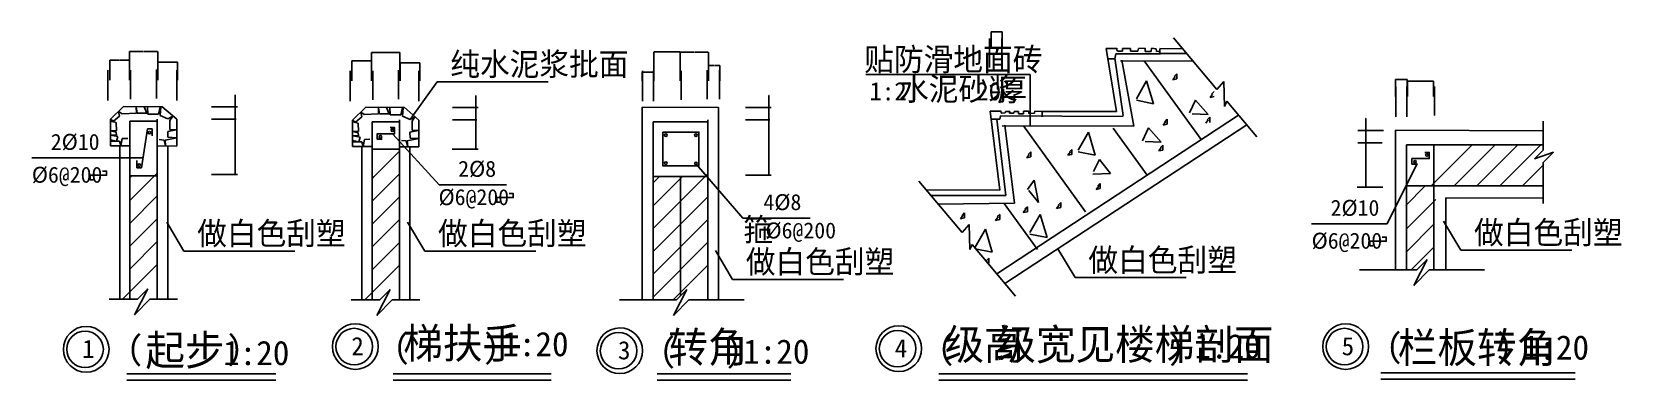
# Model space of a CAD drawing. Header units: metres. Extents: x -2687 to 4269, y 609 to 2136.
import ezdxf

# ---------------------------------------------------------------- set-up
doc = ezdxf.new("R2010")
doc.units = ezdxf.units.M
for name, color, linetype in [('LM', 4, 'Continuous'), ('PUB_DIM', 3, 'Continuous'), ('PUB_TEXT', 7, 'Continuous'), ('PUB_WALL', 255, 'Continuous'), ('S_SURFACE', 6, 'Continuous')]:
    doc.layers.add(name, color=color, linetype=linetype)
doc.dimstyles.get("Standard").update_dxf_attribs({"dimtxt": 2.5, "dimasz": 2.5, "dimexe": 1.25, "dimexo": 0.625, "dimtad": 1, "dimcen": 2.5, "dimazin": 3, "dimtfac": 1, "dimtmove": 0, "dimatfit": 3})

# ---------------------------------------------------------------- blocks, each defined once
blk = doc.blocks.new('*D1')
for p, q in [((36.12, 1920.34), (36.12, 2047)), ((36.37, 2047), (92.12, 2047)), ((94.12, 2047), (149.87, 2047)), ((150.12, 1920.34), (150.12, 2047))]:
    blk.add_line(p, q)
at = {"layer": 'Defpoints'}
for p in [(36.12, 2047), (36.12, 1920.34), (150.12, 1920.34)]:
    blk.add_point(p, dxfattribs=at)
at = {"layer": 'PUB_DIM', "insert": (93.12, 2047), "char_height": 1, "attachment_point": 5}
blk.add_mtext('60', dxfattribs=at)
blk = doc.blocks.new('*D2')
for p, q in [((539.12, 1750.34), (539.12, 1613.34)), ((538.87, 1613.34), (538.62, 1613.34)), ((539.12, 1508.34), (539.12, 1613.34)), ((539.12, 1613.34), (539.12, 1613.34)), ((539.37, 1613.34), (539.62, 1613.34))]:
    blk.add_line(p, q)
at = {"layer": 'Defpoints'}
for p in [(539.12, 1750.34), (539.12, 1613.34), (539.12, 1508.34)]:
    blk.add_point(p, dxfattribs=at)
at = {"layer": 'PUB_DIM', "insert": (539.12, 1614.465), "char_height": 1, "attachment_point": 5}
blk.add_mtext('120', dxfattribs=at)
blk = doc.blocks.new('*D3')
for p, q in [((150.12, 1920.34), (150.12, 2045.67)), ((150.37, 2045.67), (211.12, 2045.67)), ((213.12, 2045.67), (273.87, 2045.67)), ((274.12, 1920.34), (274.12, 2045.67))]:
    blk.add_line(p, q)
at = {"layer": 'Defpoints'}
for p in [(150.12, 2045.67), (150.12, 1920.34), (274.12, 1920.34)]:
    blk.add_point(p, dxfattribs=at)
at = {"layer": 'PUB_DIM', "insert": (212.12, 2045.67), "char_height": 1, "attachment_point": 5}
blk.add_mtext('60', dxfattribs=at)
blk = doc.blocks.new('*D4')
for p, q in [((538.87, 1856.29), (538.62, 1856.29)), ((539.12, 1748.34), (539.12, 1856.29)), ((539.12, 1805.34), (539.12, 1856.29)), ((539.12, 1856.29), (539.12, 1856.29)), ((539.37, 1856.29), (539.62, 1856.29))]:
    blk.add_line(p, q)
at = {"layer": 'Defpoints'}
for p in [(539.12, 1856.29), (539.12, 1805.34), (539.12, 1748.34)]:
    blk.add_point(p, dxfattribs=at)
at = {"layer": 'PUB_DIM', "insert": (539.12, 1857.415), "char_height": 1, "attachment_point": 5}
blk.add_mtext('20', dxfattribs=at)
blk = doc.blocks.new('*D5')
for p, q in [((-15.88, 1920.34), (-15.88, 1958.36)), ((-15.63, 1958.36), (8.62, 1958.36)), ((10.62, 1958.36), (34.87, 1958.36)), ((35.12, 1920.34), (35.12, 1958.36))]:
    blk.add_line(p, q)
at = {"layer": 'Defpoints'}
for p in [(-15.88, 1958.36), (-15.88, 1920.34), (35.12, 1920.34)]:
    blk.add_point(p, dxfattribs=at)
at = {"layer": 'PUB_DIM', "insert": (9.62, 1958.36), "char_height": 1, "attachment_point": 5}
blk.add_mtext('20', dxfattribs=at)
blk = doc.blocks.new('*D6')
for p, q in [((275.12, 1921.34), (275.12, 1987.17)), ((275.37, 1987.17), (298.62, 1987.17)), ((300.62, 1987.17), (323.87, 1987.17)), ((324.12, 1921.34), (324.12, 1987.17))]:
    blk.add_line(p, q)
at = {"layer": 'Defpoints'}
for p in [(275.12, 1987.17), (275.12, 1921.34), (324.12, 1921.34)]:
    blk.add_point(p, dxfattribs=at)
at = {"layer": 'PUB_DIM', "insert": (299.62, 1987.17), "char_height": 1, "attachment_point": 5}
blk.add_mtext('20', dxfattribs=at)
blk = doc.blocks.new('*D7')
for p, q in [((3333.29, 1851.34), (3333.29, 1919.34)), ((3333.54, 1919.34), (3389.29, 1919.34)), ((3391.29, 1919.34), (3447.04, 1919.34)), ((3447.29, 1851.34), (3447.29, 1919.34))]:
    blk.add_line(p, q)
at = {"layer": 'Defpoints'}
for p in [(3333.29, 1919.34), (3333.29, 1851.34), (3447.29, 1851.34)]:
    blk.add_point(p, dxfattribs=at)
at = {"layer": 'PUB_DIM', "insert": (3390.29, 1919.34), "char_height": 1, "attachment_point": 5}
blk.add_mtext('60', dxfattribs=at)
blk = doc.blocks.new('*D8')
for p, q in [((3151.04, 1755.29), (3150.79, 1755.29)), ((3151.29, 1647.34), (3151.29, 1755.29)), ((3151.29, 1704.34), (3151.29, 1755.29)), ((3151.29, 1755.29), (3151.29, 1755.29)), ((3151.54, 1755.29), (3151.79, 1755.29))]:
    blk.add_line(p, q)
at = {"layer": 'Defpoints'}
for p in [(3151.29, 1755.29), (3151.29, 1704.34), (3151.29, 1647.34)]:
    blk.add_point(p, dxfattribs=at)
at = {"layer": 'PUB_DIM', "insert": (3151.29, 1756.415), "char_height": 1, "attachment_point": 5}
blk.add_mtext('20', dxfattribs=at)
blk = doc.blocks.new('*D9')
for p, q in [((3281.29, 1851.34), (3281.29, 1926.17)), ((3281.54, 1926.17), (3305.79, 1926.17)), ((3307.79, 1926.17), (3332.04, 1926.17)), ((3332.29, 1851.34), (3332.29, 1926.17))]:
    blk.add_line(p, q)
at = {"layer": 'Defpoints'}
for p in [(3281.29, 1926.17), (3281.29, 1851.34), (3332.29, 1851.34)]:
    blk.add_point(p, dxfattribs=at)
at = {"layer": 'PUB_DIM', "insert": (3306.79, 1926.17), "char_height": 1, "attachment_point": 5}
blk.add_mtext('20', dxfattribs=at)
blk = doc.blocks.new('*D10')
for p, q in [((3151.29, 1649.34), (3151.29, 1554.63)), ((3151.04, 1554.63), (3150.79, 1554.63)), ((3151.29, 1455.34), (3151.29, 1554.63)), ((3151.29, 1554.63), (3151.29, 1554.63)), ((3151.54, 1554.63), (3151.79, 1554.63))]:
    blk.add_line(p, q)
at = {"layer": 'Defpoints'}
for p in [(3151.29, 1649.34), (3151.29, 1554.63), (3151.29, 1455.34)]:
    blk.add_point(p, dxfattribs=at)
at = {"layer": 'PUB_DIM', "insert": (3151.29, 1555.755), "char_height": 1, "attachment_point": 5}
blk.add_mtext('120', dxfattribs=at)
blk = doc.blocks.new('*D11')
for p, q in [((-1285.88, 1920), (-1285.88, 2007.71)), ((-1285.63, 2007.71), (-1243.88, 2007.71)), ((-1241.88, 2007.71), (-1200.13, 2007.71)), ((-1199.88, 1920), (-1199.88, 2007.71))]:
    blk.add_line(p, q)
at = {"layer": 'Defpoints'}
for p in [(-1285.88, 2007.71), (-1285.88, 1920), (-1199.88, 1920)]:
    blk.add_point(p, dxfattribs=at)
at = {"layer": 'PUB_DIM', "insert": (-1242.88, 2007.71), "char_height": 1, "attachment_point": 5}
blk.add_mtext('25', dxfattribs=at)
blk = doc.blocks.new('*D12')
for p, q in [((-1199.88, 1920), (-1199.88, 2045.33)), ((-1199.63, 2045.33), (-1138.88, 2045.33)), ((-1136.88, 2045.33), (-1076.13, 2045.33)), ((-1075.88, 1920), (-1075.88, 2045.33))]:
    blk.add_line(p, q)
at = {"layer": 'Defpoints'}
for p in [(-1199.88, 2045.33), (-1199.88, 1920), (-1075.88, 1920)]:
    blk.add_point(p, dxfattribs=at)
at = {"layer": 'PUB_DIM', "insert": (-1137.88, 2045.33), "char_height": 1, "attachment_point": 5}
blk.add_mtext('60', dxfattribs=at)
blk = doc.blocks.new('*D13')
for p, q in [((-743.13, 1855.95), (-743.38, 1855.95)), ((-742.88, 1748), (-742.88, 1855.95)), ((-742.88, 1805), (-742.88, 1855.95)), ((-742.88, 1855.95), (-742.88, 1855.95)), ((-742.63, 1855.95), (-742.38, 1855.95))]:
    blk.add_line(p, q)
at = {"layer": 'Defpoints'}
for p in [(-742.88, 1855.95), (-742.88, 1805), (-742.88, 1748)]:
    blk.add_point(p, dxfattribs=at)
at = {"layer": 'PUB_DIM', "insert": (-742.88, 1857.075), "char_height": 1, "attachment_point": 5}
blk.add_mtext('25', dxfattribs=at)
blk = doc.blocks.new('*D14')
for p, q in [((-1074.88, 1920), (-1074.88, 1999.25)), ((-1074.63, 1999.25), (-1032.88, 1999.25)), ((-1030.88, 1999.25), (-989.13, 1999.25)), ((-988.88, 1920), (-988.88, 1999.25))]:
    blk.add_line(p, q)
at = {"layer": 'Defpoints'}
for p in [(-1074.88, 1999.25), (-1074.88, 1920), (-988.88, 1920)]:
    blk.add_point(p, dxfattribs=at)
at = {"layer": 'PUB_DIM', "insert": (-1031.88, 1999.25), "char_height": 1, "attachment_point": 5}
blk.add_mtext('25', dxfattribs=at)
blk = doc.blocks.new('*D15')
for p, q in [((-742.88, 1750), (-742.88, 1685.5)), ((-743.13, 1685.5), (-743.38, 1685.5)), ((-742.88, 1621), (-742.88, 1685.5)), ((-742.88, 1685.5), (-742.88, 1685.5)), ((-742.63, 1685.5), (-742.38, 1685.5))]:
    blk.add_line(p, q)
at = {"layer": 'Defpoints'}
for p in [(-742.88, 1750), (-742.88, 1685.5), (-742.88, 1621)]:
    blk.add_point(p, dxfattribs=at)
at = {"layer": 'PUB_DIM', "insert": (-742.88, 1686.625), "char_height": 1, "attachment_point": 5}
blk.add_mtext('60', dxfattribs=at)
blk = doc.blocks.new('*D16')
for p, q in [((-2345.88, 1923.34), (-2345.88, 2011.05)), ((-2345.63, 2011.05), (-2303.88, 2011.05)), ((-2301.88, 2011.05), (-2260.13, 2011.05)), ((-2259.88, 1923.34), (-2259.88, 2011.05))]:
    blk.add_line(p, q)
at = {"layer": 'Defpoints'}
for p in [(-2345.88, 2011.05), (-2345.88, 1923.34), (-2259.88, 1923.34)]:
    blk.add_point(p, dxfattribs=at)
at = {"layer": 'PUB_DIM', "insert": (-2302.88, 2011.05), "char_height": 1, "attachment_point": 5}
blk.add_mtext('25', dxfattribs=at)
blk = doc.blocks.new('*D17')
for p, q in [((-1796.88, 1753.34), (-1796.88, 1616.34)), ((-1797.13, 1616.34), (-1797.38, 1616.34)), ((-1796.88, 1511.34), (-1796.88, 1616.34)), ((-1796.88, 1616.34), (-1796.88, 1616.34)), ((-1796.63, 1616.34), (-1796.38, 1616.34))]:
    blk.add_line(p, q)
at = {"layer": 'Defpoints'}
for p in [(-1796.88, 1753.34), (-1796.88, 1616.34), (-1796.88, 1511.34)]:
    blk.add_point(p, dxfattribs=at)
at = {"layer": 'PUB_DIM', "insert": (-1796.88, 1617.465), "char_height": 1, "attachment_point": 5}
blk.add_mtext('120', dxfattribs=at)
blk = doc.blocks.new('*D18')
for p, q in [((-2259.88, 1923.34), (-2259.88, 2048.67)), ((-2259.63, 2048.67), (-2198.88, 2048.67)), ((-2196.88, 2048.67), (-2136.13, 2048.67)), ((-2135.88, 1923.34), (-2135.88, 2048.67))]:
    blk.add_line(p, q)
at = {"layer": 'Defpoints'}
for p in [(-2259.88, 2048.67), (-2259.88, 1923.34), (-2135.88, 1923.34)]:
    blk.add_point(p, dxfattribs=at)
at = {"layer": 'PUB_DIM', "insert": (-2197.88, 2048.67), "char_height": 1, "attachment_point": 5}
blk.add_mtext('60', dxfattribs=at)
blk = doc.blocks.new('*D19')
for p, q in [((-1797.13, 1859.29), (-1797.38, 1859.29)), ((-1796.88, 1751.34), (-1796.88, 1859.29)), ((-1796.88, 1808.34), (-1796.88, 1859.29)), ((-1796.88, 1859.29), (-1796.88, 1859.29)), ((-1796.63, 1859.29), (-1796.38, 1859.29))]:
    blk.add_line(p, q)
at = {"layer": 'Defpoints'}
for p in [(-1796.88, 1859.29), (-1796.88, 1808.34), (-1796.88, 1751.34)]:
    blk.add_point(p, dxfattribs=at)
at = {"layer": 'PUB_DIM', "insert": (-1796.88, 1860.415), "char_height": 1, "attachment_point": 5}
blk.add_mtext('25', dxfattribs=at)
blk = doc.blocks.new('*D20')
for p, q in [((-2134.88, 1923.34), (-2134.88, 2002.59)), ((-2134.63, 2002.59), (-2092.88, 2002.59)), ((-2090.88, 2002.59), (-2049.13, 2002.59)), ((-2048.88, 1923.34), (-2048.88, 2002.59))]:
    blk.add_line(p, q)
at = {"layer": 'Defpoints'}
for p in [(-2134.88, 2002.59), (-2134.88, 1923.34), (-2048.88, 1923.34)]:
    blk.add_point(p, dxfattribs=at)
at = {"layer": 'PUB_DIM', "insert": (-2091.88, 2002.59), "char_height": 1, "attachment_point": 5}
blk.add_mtext('25', dxfattribs=at)
blk = doc.blocks.new('*D21')
for p, q in [((1511.29, 2060.34), (1511.29, 2135)), ((1511.54, 2135), (1534.79, 2135)), ((1536.79, 2135), (1560.04, 2135)), ((1560.29, 2060.34), (1560.29, 2135))]:
    blk.add_line(p, q)
at = {"layer": 'Defpoints'}
for p in [(1511.29, 2135), (1511.29, 2060.34), (1560.29, 2060.34)]:
    blk.add_point(p, dxfattribs=at)
at = {"layer": 'PUB_DIM', "insert": (1535.79, 2135), "char_height": 1, "attachment_point": 5}
blk.add_mtext('20', dxfattribs=at)

msp = doc.modelspace()

# ---------------------------------------------------------------- linework, layer by layer
for p, q in [((2309.92, 2108.91), (2499.5, 1883.34)), ((2015.28, 2062.38), (2061.29, 2062.22)), ((2059.64, 1785.61), (2015.28, 2062.38)), ((2053.29, 2016.34), (2057.29, 2039.34)), ((2089.29, 1768.34), (2053.29, 2019.34)), ((2057.29, 2039.34), (2252.29, 2039.34)), ((2061.29, 2063.34), (2061.29, 2053.34)), ((2061.29, 2053.34), (2068.29, 2050.34)), ((2068.29, 2050.34), (2086.29, 2050.34)), ((2086.29, 2050.34), (2087.29, 2062.34)), ((2087.29, 2062.34), (2122.29, 2062.34)), ((2122.29, 2062.34), (2122.29, 2050.34)), ((2122.29, 2050.34), (2154.29, 2050.34)), ((2154.29, 2050.34), (2156.29, 2062.34)), ((2156.29, 2062.34), (2186.29, 2063.34)), ((2186.29, 2063.34), (2186.29, 2049.34)), ((2186.29, 2049.34), (2212.29, 2049.34)), ((2212.29, 2049.34), (2213.29, 2063.34)), ((2213.29, 2063.34), (2234.29, 2061.34)), ((2234.29, 2061.34), (2235.29, 2049.34)), ((2235.29, 2049.34), (2249.29, 2050.34)), ((2246.29, 2040.34), (2367.55, 2040.34)), ((2249.29, 2061.59), (2349.97, 2061.25)), ((2250.29, 2038.34), (2250.29, 2061.34)), ((-2353.88, 1967.34), (-2353.88, 1834.34)), ((-2254.88, 1967.34), (-2254.88, 1840.34)), ((-2141.88, 1970.34), (-2141.88, 1843.34)), ((-2052.88, 1967.34), (-2052.88, 1834.34)), ((-1293.88, 1964), (-1293.88, 1831)), ((-1194.88, 1964), (-1194.88, 1837)), ((-1081.88, 1967), (-1081.88, 1840)), ((-992.88, 1964), (-992.88, 1831)), ((-13.88, 1964.34), (-13.88, 1831.34)), ((34.12, 1964.34), (34.12, 1831.34)), ((155.12, 1964.34), (155.12, 1837.34)), ((268.12, 1967.34), (268.12, 1840.34)), ((322.12, 1967.34), (322.12, 1840.34)), ((1683.17, 1949), (963.05, 1949)), ((1683.17, 1723.12), (1683.17, 1949)), ((2022.29, 2016.34), (2053.29, 2016.34)), ((2430.62, 1663.33), (2181.73, 2008.01)), ((2313.29, 1940.34), (2324.29, 1951.34)), ((2324.29, 1951.34), (2324.29, 1929.34)), ((2147.29, 1842.34), (2192.29, 1921.34)), ((2192.29, 1921.34), (2222.29, 1820.34)), ((2306.29, 1925.34), (2317.29, 1940.34)), ((2324.29, 1929.34), (2306.29, 1925.34)), ((2499.5, 1883.34), (2530.22, 1918.29)), ((2530.22, 1918.29), (2533.49, 1808.71)), ((3283.29, 1895.34), (3283.29, 1762.34)), ((3331.29, 1895.34), (3331.29, 1762.34)), ((3452.29, 1895.34), (3452.29, 1768.34)), ((2222.29, 1820.34), (2147.29, 1835.34)), ((2379.8, 1779.79), (2405.8, 1835.79)), ((2405.8, 1835.79), (2461.8, 1772.79)), ((2469.8, 1847.79), (2480.8, 1862.79)), ((2487.8, 1851.79), (2469.8, 1847.79)), ((2476.8, 1862.79), (2487.8, 1873.79)), ((2533.49, 1808.71), (2543.26, 1831.28)), ((2543.26, 1831.28), (2674.92, 1674.63)), ((-2343.88, 1752.34), (-2329.88, 1743.34)), ((-2342.88, 1752.34), (-2286.88, 1807.34)), ((-2342.88, 1635.96), (-2342.88, 1752.34)), ((-2341.88, 1744.34), (-2317.88, 1738.34)), ((-2329.88, 1743.34), (-2302.88, 1766.34)), ((-2302.88, 1766.34), (-2306.88, 1786.34)), ((-2306.88, 1786.34), (-2291.88, 1776.34)), ((-2291.88, 1776.34), (-2228.88, 1779.34)), ((-2286.88, 1807.96), (-2116.56, 1807.2)), ((-2228.88, 1779.34), (-2229.88, 1806.34)), ((-2229.88, 1806.34), (-2225.88, 1779.34)), ((-2225.88, 1779.34), (-2182.88, 1779.34)), ((-2182.88, 1779.34), (-2194.88, 1807.34)), ((-2179.88, 1806.34), (-2178.88, 1774.34)), ((-2178.88, 1774.34), (-2131.88, 1774.34)), ((-2131.88, 1774.34), (-2124.88, 1807.34)), ((-2121.88, 1806.34), (-2124.88, 1769.34)), ((-2124.88, 1769.34), (-2090.88, 1754.34)), ((-2052.88, 1752.34), (-2117.88, 1808.34)), ((-2090.88, 1754.34), (-2069.88, 1766.34)), ((-2069.88, 1766.34), (-2082.88, 1747.34)), ((-2082.88, 1747.34), (-2082.88, 1707.34)), ((-2052.88, 1634.99), (-2052.88, 1752.34)), ((-1899.88, 1807.34), (-1786.88, 1807.34)), ((-1899.88, 1753.34), (-1792.88, 1753.34)), ((-1283.88, 1749), (-1269.88, 1740)), ((-1282.88, 1749), (-1226.88, 1804)), ((-1282.88, 1632.62), (-1282.88, 1749)), ((-1281.88, 1741), (-1257.88, 1735)), ((-1269.88, 1740), (-1242.88, 1763)), ((-1242.88, 1763), (-1246.88, 1783)), ((-1246.88, 1783), (-1231.88, 1773)), ((-1231.88, 1773), (-1168.88, 1776)), ((-1226.88, 1804.62), (-1056.56, 1803.86)), ((-1168.88, 1776), (-1169.88, 1803)), ((-1169.88, 1803), (-1165.88, 1776)), ((-1165.88, 1776), (-1122.88, 1776)), ((-1122.88, 1776), (-1134.88, 1804)), ((-1119.88, 1803), (-1118.88, 1771)), ((-1118.88, 1771), (-1071.88, 1771)), ((-1071.88, 1771), (-1064.88, 1804)), ((-1061.88, 1803), (-1064.88, 1766)), ((-1064.88, 1766), (-1030.88, 1751)), ((-992.88, 1749), (-1057.88, 1805)), ((-1030.88, 1751), (-1009.88, 1763)), ((-1009.88, 1763), (-1022.88, 1744)), ((-1022.88, 1744), (-1022.88, 1704)), ((-992.88, 1631.65), (-992.88, 1749)), ((-845.88, 1804), (-732.88, 1804)), ((-845.88, 1750), (-738.88, 1750)), ((-15.88, 961.34), (-15.88, 1805.24)), ((-15.88, 1805.24), (318.12, 1804.12)), ((318.12, 961.34), (318.12, 1804.12)), ((436.12, 1804.34), (549.12, 1804.34)), ((436.12, 1750.34), (543.12, 1750.34)), ((1507.28, 1787.47), (1555.29, 1787.31)), ((1550.16, 1441.36), (1507.28, 1787.47)), ((1512.29, 1752.34), (1550.29, 1752.34)), ((1575.29, 1418.34), (1536.29, 1753.34)), ((1550.29, 1752.34), (1553.29, 1767.34)), ((1553.29, 1767.34), (2089.29, 1764.34)), ((1555.29, 1786.34), (1555.29, 1779.34)), ((1555.29, 1779.34), (1573.29, 1780.34)), ((1573.29, 1780.34), (1574.29, 1786.34)), ((1574.29, 1786.34), (1593.29, 1786.34)), ((1593.29, 1786.34), (1592.29, 1779.34)), ((1592.29, 1779.34), (1611.29, 1778.34)), ((1611.29, 1778.34), (1612.29, 1786.34)), ((1612.29, 1786.34), (1631.29, 1786.34)), ((1631.29, 1786.34), (1631.29, 1776.34)), ((1631.29, 1776.34), (1653.29, 1776.34)), ((1653.29, 1776.34), (1653.29, 1787.34)), ((1653.29, 1787.34), (1677.29, 1787.34)), ((1677.29, 1787.34), (1677.29, 1777.34)), ((1677.29, 1777.34), (1701.29, 1778.34)), ((1701.29, 1778.34), (1702.29, 1787.34)), ((1702.29, 1787.34), (1734.29, 1786.34)), ((1734.29, 1763.34), (1734.29, 1789.34)), ((1734.29, 1786.71), (2059.64, 1785.61)), ((2264.29, 1726.34), (2275.29, 1741.34)), ((2271.29, 1741.34), (2282.29, 1752.34)), ((2282.29, 1752.34), (2282.29, 1730.34)), ((2461.8, 1772.79), (2390.8, 1775.79)), ((2450.8, 1734.79), (2461.8, 1749.79)), ((2457.8, 1749.79), (2468.8, 1760.79)), ((2468.8, 1760.79), (2468.8, 1738.79)), ((3928.29, 1743.34), (3928.29, 1616.34)), ((-2316.88, 1682.34), (-2341.88, 1682.34)), ((-2341.88, 1682.34), (-2309.88, 1677.34)), ((-2316.88, 1701.34), (-2340.88, 1701.34)), ((-2340.88, 1701.34), (-2317.88, 1696.34)), ((-2317.88, 1738.34), (-2316.88, 1701.34)), ((-2317.88, 1696.34), (-2316.88, 1682.34)), ((-2309.88, 1677.34), (-2315.88, 1656.34)), ((-2052.88, 1671.34), (-2103.88, 1661.34)), ((-2054.88, 1706.34), (-2091.88, 1699.34)), ((-2091.88, 1699.34), (-2090.88, 1673.34)), ((-2090.88, 1673.34), (-2052.88, 1671.34)), ((-2082.88, 1707.34), (-2052.88, 1706.34)), ((-2052.88, 1706.34), (-2054.88, 1706.34)), ((-1256.88, 1679), (-1281.88, 1679)), ((-1281.88, 1679), (-1249.88, 1674)), ((-1256.88, 1698), (-1280.88, 1698)), ((-1280.88, 1698), (-1257.88, 1693)), ((-1257.88, 1735), (-1256.88, 1698)), ((-1257.88, 1693), (-1256.88, 1679)), ((-1249.88, 1674), (-1255.88, 1653)), ((-994.88, 1703), (-1031.88, 1696)), ((-1031.88, 1696), (-1030.88, 1670)), ((-1030.88, 1670), (-992.88, 1668)), ((-1022.88, 1704), (-992.88, 1703)), ((-992.88, 1703), (-994.88, 1703)), ((1572.25, 1032.71), (2630.74, 1727.19)), ((1925.29, 1347.34), (1653.9, 1723.17)), ((1892.29, 1616.34), (1937.29, 1695.34)), ((1937.29, 1695.34), (1967.29, 1594.34)), ((2193.88, 1507.68), (2045.28, 1713.47)), ((2174.29, 1658.34), (2200.29, 1714.34)), ((2200.29, 1714.34), (2256.29, 1651.34)), ((2282.29, 1730.34), (2264.29, 1726.34)), ((3116.29, 1703.34), (3229.29, 1703.34)), ((3281.29, 1092.34), (3281.29, 1704.24)), ((3281.29, 1704.24), (3928.29, 1702.07)), ((-2342.88, 1635.96), (-2257.88, 1635.68)), ((-2315.88, 1656.34), (-2341.88, 1662.34)), ((-2341.88, 1662.34), (-2340.88, 1656.34)), ((-2340.88, 1656.34), (-2302.88, 1656.34)), ((-2302.88, 1656.34), (-2296.88, 1636.34)), ((-2301.88, 964.34), (-2301.88, 1635.82)), ((-2296.88, 1636.34), (-2290.88, 1667.34)), ((-2290.88, 1667.34), (-2266.88, 1668.34)), ((-2137.88, 1635.27), (-2052.88, 1634.99)), ((-2107.88, 1661.34), (-2128.88, 1663.34)), ((-2101.88, 1635.34), (-2107.88, 1661.34)), ((-2103.88, 1661.34), (-2101.88, 1635.34)), ((-2091.88, 964.34), (-2091.88, 1635.12)), ((-1282.88, 1632.62), (-1197.88, 1632.34)), ((-1255.88, 1653), (-1281.88, 1659)), ((-1281.88, 1659), (-1280.88, 1653)), ((-1280.88, 1653), (-1242.88, 1653)), ((-1242.88, 1653), (-1236.88, 1633)), ((-1241.88, 961), (-1241.88, 1632.49)), ((-1236.88, 1633), (-1230.88, 1664)), ((-1230.88, 1664), (-1206.88, 1665)), ((-1197.88, 1492.87), (-1077.88, 1612.87)), ((-1077.88, 1631.94), (-992.88, 1631.65)), ((-1047.88, 1658), (-1068.88, 1660)), ((-1041.88, 1632), (-1047.88, 1658)), ((-992.88, 1668), (-1043.88, 1658)), ((-1043.88, 1658), (-1041.88, 1632)), ((-1031.88, 961), (-1031.88, 1631.78)), ((-846.88, 1621), (-733.88, 1621)), ((1674.29, 1598.34), (1685.29, 1609.34)), ((1685.29, 1609.34), (1685.29, 1587.34)), ((1847.29, 1594.34), (1858.29, 1609.34)), ((1854.29, 1609.34), (1865.29, 1620.34)), ((1865.29, 1620.34), (1865.29, 1598.34)), ((1967.29, 1594.34), (1892.29, 1609.34)), ((2256.29, 1651.34), (2185.29, 1654.34)), ((2245.29, 1613.34), (2256.29, 1628.34)), ((2263.29, 1617.34), (2245.29, 1613.34)), ((2252.29, 1628.34), (2263.29, 1639.34)), ((2263.29, 1639.34), (2263.29, 1617.34)), ((3116.29, 1649.34), (3223.29, 1649.34)), ((3437.42, 1460.34), (3614.29, 1637.21)), ((3537.42, 1460.34), (3714.29, 1637.21)), ((3637.42, 1460.34), (3814.29, 1637.21)), ((3737.42, 1460.34), (3914.29, 1637.21)), ((3928.29, 1616.34), (3890.29, 1578.34)), ((3890.29, 1578.34), (3973.29, 1608.34)), ((3973.29, 1608.34), (3928.29, 1563.34)), ((1667.29, 1583.34), (1678.29, 1598.34)), ((1685.29, 1587.34), (1667.29, 1583.34)), ((1865.29, 1598.34), (1847.29, 1594.34)), ((1959.29, 1523.34), (1986.29, 1575.34)), ((1986.29, 1575.34), (2034.29, 1515.34)), ((3837.42, 1460.34), (3928.29, 1551.21)), ((3928.29, 1563.34), (3928.29, 1383)), ((-2257.88, 1396.21), (-2137.88, 1516.21)), ((-2257.88, 1496.21), (-2249.75, 1504.34)), ((-1899.88, 1510.34), (-1786.88, 1510.34)), ((-1197.88, 1392.87), (-1077.88, 1512.87)), ((-1197.88, 1492.87), (-1189.75, 1501)), ((32.12, 1273.21), (272.12, 1513.21)), ((32.12, 1473.21), (60.25, 1501.34)), ((32.12, 1373.21), (160.25, 1501.34)), ((436.12, 1507.34), (549.12, 1507.34)), ((1194.83, 1481.79), (1384.41, 1256.21)), ((1670.29, 1444.34), (1700.29, 1485.34)), ((1700.29, 1485.34), (1719.29, 1388.34)), ((2034.29, 1515.34), (1956.29, 1512.34)), ((1978.29, 1459.34), (1989.29, 1470.34)), ((1989.29, 1470.34), (1989.29, 1448.34)), ((-2257.88, 1296.21), (-2137.88, 1416.21)), ((-1197.88, 1292.87), (-1077.88, 1412.87)), ((32.12, 1173.21), (272.12, 1413.21)), ((1227.89, 1442.45), (1550.16, 1441.36)), ((1248.15, 1418.34), (1575.29, 1418.34)), ((1719.29, 1388.34), (1677.29, 1440.34)), ((1971.29, 1444.34), (1982.29, 1459.34)), ((1989.29, 1448.34), (1971.29, 1444.34)), ((3113.29, 1455.34), (3226.29, 1455.34)), ((3326.29, 1375.21), (3411.42, 1460.34)), ((3329.29, 1272.21), (3457.42, 1400.34)), ((3502.29, 1092.34), (3502.29, 1407.54)), ((3502.29, 1407.54), (3928.29, 1406.11)), ((1377.29, 1316.34), (1388.29, 1331.34)), ((1384.29, 1331.34), (1395.29, 1342.34)), ((1395.29, 1342.34), (1395.29, 1320.34)), ((1531.29, 1309.34), (1542.29, 1324.34)), ((1538.29, 1324.34), (1549.29, 1335.34)), ((1549.29, 1335.34), (1549.29, 1313.34)), ((1715.29, 1181.34), (1569.1, 1383.79)), ((1652.29, 1343.34), (1663.29, 1358.34)), ((1670.29, 1347.34), (1652.29, 1343.34)), ((1659.29, 1358.34), (1670.29, 1369.34)), ((1670.29, 1369.34), (1670.29, 1347.34)), ((1681.29, 1256.34), (1726.29, 1335.34)), ((1726.29, 1335.34), (1756.29, 1234.34)), ((1798.29, 1361.34), (1809.29, 1376.34)), ((1816.29, 1365.34), (1798.29, 1361.34)), ((1805.29, 1376.34), (1816.29, 1387.34)), ((1816.29, 1387.34), (1816.29, 1365.34)), ((-2257.88, 1196.21), (-2137.88, 1316.21)), ((-1197.88, 1192.87), (-1077.88, 1312.87)), ((32.12, 1073.21), (272.12, 1313.21)), ((1395.29, 1320.34), (1377.29, 1316.34)), ((1384.41, 1256.21), (1415.12, 1291.17)), ((1415.12, 1291.17), (1418.4, 1181.58)), ((1441.29, 1192.34), (1486.29, 1271.34)), ((1486.29, 1271.34), (1516.29, 1170.34)), ((1549.29, 1313.34), (1531.29, 1309.34)), ((3329.29, 1172.21), (3449.29, 1292.21)), ((-2257.88, 1096.21), (-2137.88, 1216.21)), ((-1197.88, 1092.87), (-1077.88, 1212.87)), ((32.12, 973.21), (272.12, 1213.21)), ((1418.4, 1181.58), (1428.16, 1204.16)), ((1428.16, 1204.16), (1618.49, 977.7)), ((1516.29, 1170.34), (1441.29, 1185.34)), ((1756.29, 1234.34), (1681.29, 1249.34)), ((3349.42, 1092.34), (3449.29, 1192.21)), ((-2289.75, 964.34), (-2137.88, 1116.21)), ((120.25, 961.34), (272.12, 1113.21)), ((1490.29, 1132.34), (1501.29, 1143.34)), ((1491.6, 1128.68), (1494.29, 1132.34)), ((1501.29, 1121.34), (1498.32, 1120.68)), ((1501.29, 1143.34), (1501.29, 1121.34)), ((3419.29, 1137.34), (3361.29, 1023.34)), ((3374.29, 1092.34), (3419.29, 1137.34)), ((-1229.75, 961), (-1077.88, 1112.87)), ((3124.29, 1092.34), (3374.29, 1092.34)), ((3361.29, 1023.34), (3429.29, 1093.34)), ((3428.32, 1092.34), (3670.29, 1092.34)), ((-2178.88, 1009.34), (-2236.88, 895.34)), ((-2223.88, 964.34), (-2178.88, 1009.34)), ((-1118.88, 1006), (-1176.88, 892)), ((-1163.88, 961), (-1118.88, 1006)), ((180.12, 1006.34), (122.12, 892.34)), ((135.12, 961.34), (180.12, 1006.34)), ((-2348.88, 964.34), (-2223.88, 964.34)), ((-2236.88, 895.34), (-2168.88, 965.34)), ((-2169.85, 964.34), (-2048.87, 964.34)), ((-1288.88, 961), (-1163.88, 961)), ((-1176.88, 892), (-1108.88, 962)), ((-1109.85, 961), (-988.87, 961)), ((-114.88, 961.34), (135.12, 961.34)), ((122.12, 892.34), (190.12, 962.34)), ((189.15, 961.34), (431.12, 961.34))]:
    msp.add_line(p, q)
for points in [[(2078.29, 2008.34), (2395.29, 2007.34)], [(2136.29, 1722.34), (2083.29, 2011.34)], [(-2257.88, 964.34), (-2257.88, 1744.34)], [(-2257.88, 1744.34), (-2137.88, 1744.34)], [(-2137.88, 964.34), (-2137.88, 1753.34)], [(-1197.88, 961), (-1197.88, 1741)], [(-1197.88, 1741), (-1077.88, 1741)], [(-1077.88, 961), (-1077.88, 1750)], [(32.12, 1741.34), (272.12, 1741.34)], [(32.12, 961.34), (32.12, 1741.34)], [(272.12, 961.34), (272.12, 1750.34)], [(2594.08, 1770.81), (1536.4, 1075.38)], [(1559.29, 1723.34), (2136.29, 1722.34)], [(1613.29, 1384.34), (1572.29, 1726.34)], [(-1197.88, 1621), (-1077.88, 1621)], [(3329.29, 1640.34), (3928.29, 1640.34)], [(3329.29, 1092.34), (3329.29, 1640.34)], [(3449.29, 1092.34), (3449.29, 1640.34)], [(-2257.88, 1504.34), (-2137.88, 1504.34)], [(32.12, 1501.34), (272.12, 1501.34)], [(152.12, 978.34), (152.12, 1501.34)], [(3329.29, 1460.34), (3928.29, 1460.34)], [(1280.2, 1380.21), (1613.29, 1384.34)]]:
    msp.add_lwpolyline(points)
for points in [[(-1195.85, 756.52, 4000), (-1195.85, 756.44, 4000)], [(3138.32, 756.52, 4000), (3138.32, 756.44, 4000)], [(-2373.85, 744.52, 4000), (-2373.85, 744.44, 4000)], [(-38.85, 738.52, 4000), (-38.85, 738.44, 4000)], [(1182.32, 747.52, 4000), (1182.32, 747.44, 4000)]]:
    msp.add_lwpolyline(points, format="xyb")
at = {"layer": 'LM'}
for points in [[(-2271, 637), (-1619, 637)], [(-1105, 637), (-414, 637)], [(50, 637), (635, 637)], [(1282.17, 637), (2634.17, 637)], [(3217.17, 641), (4067.17, 641)], [(-2271, 609), (-1619, 609)], [(-1105, 609), (-414, 609)], [(50, 609), (635, 609)], [(1282.17, 609), (2634.17, 609)], [(3217.17, 613), (4067.17, 613)]]:
    msp.add_lwpolyline(points, dxfattribs=at)
at = {"layer": 'PUB_DIM'}
for p, q in [((1504.29, 2106.34), (1504.29, 1979.34)), ((1558.29, 2106.34), (1558.29, 1979.34))]:
    msp.add_line(p, q, dxfattribs=at)
at = {"layer": 'PUB_TEXT'}
for points in [[(-2419, 1487), (-2432, 1487), (-2432, 1507), (-2360, 1507), (-2360, 1525), (-2378, 1525)], [(-639, 1389), (-652, 1389), (-652, 1409), (-580, 1409), (-580, 1427), (-598, 1427)], [(3182.17, 1198), (3169.17, 1198), (3169.17, 1218), (3241.17, 1218), (3241.17, 1236), (3223.17, 1236)]]:
    msp.add_lwpolyline(points, dxfattribs=at)
at = {"layer": 'PUB_WALL'}
for p, q in [((-2181, 1710), (-2207, 1539)), ((-2160, 1710), (-2181, 1710)), ((-2160, 1679), (-2160, 1710)), ((-2227, 1539), (-2227, 1571)), ((-2207, 1539), (-2227, 1539))]:
    msp.add_line(p, q, dxfattribs=at)
for points in [[(-1118, 1716), (-1099, 1716), (-1099, 1689), (-1175, 1689), (-1175, 1665), (-1153, 1665)], [(3410.17, 1607), (3429.17, 1607), (3429.17, 1580), (3353.17, 1580), (3353.17, 1556), (3375.17, 1556)]]:
    msp.add_lwpolyline(points, dxfattribs=at)
msp.add_lwpolyline([(75, 1696), (233, 1696), (233, 1548), (75, 1548)], close=True, dxfattribs=at)
for centre in [(-2172, 1693.6), (-1161.27, 1675.45), (-1109.27, 1704.45), (87.73, 1682.45), (219.73, 1682.45), (3418.9, 1595.45), (-2217, 1551.6), (87.73, 1560.45), (219.73, 1559.45), (3366.9, 1566.45)]:
    msp.add_circle(centre, 5.6, dxfattribs=at)
at = {"layer": 'S_SURFACE'}
for p, q in [((-913.46, 1916.59), (-1030.88, 1751)), ((-913.46, 1916.59), (-427.58, 1916.59)), ((-904, 1465), (-1107, 1687)), ((-2687, 1583), (-2201.12, 1583)), ((425, 1319), (222, 1554)), ((3245.17, 1294), (3376.17, 1558)), ((-904, 1465), (-609, 1465)), ((-2021, 1175), (-2096.06, 1301.49)), ((-967, 1175), (-1042.06, 1301.49)), ((425, 1319), (720, 1319)), ((2914.17, 1294), (3245.17, 1294)), ((3567.17, 1179), (3492.11, 1305.49)), ((1879.29, 1058.42), (1804.22, 1184.91)), ((-2021, 1175), (-1535.12, 1175)), ((-967, 1175), (-481.12, 1175)), ((380, 1051), (304.94, 1177.49)), ((3567.17, 1179), (4053.05, 1179)), ((380, 1051), (865.88, 1051)), ((1879.29, 1058.42), (2365.17, 1058.42))]:
    msp.add_line(p, q, dxfattribs=at)
for centre in [(-2448.85, 744.44), (-1270.85, 756.44), (-113.85, 738.44), (1107.32, 747.44), (3063.32, 756.44)]:
    msp.add_arc(centre, 100, 0.06, 0, dxfattribs=at)

# ---------------------------------------------------------------- texts
at = {"layer": 'PUB_TEXT'}
for s, height, p in [('纯水泥浆批面', 100, (-855.56, 1943.69)), ('贴防滑地面砖', 100, (956.17, 1965)), ('水泥砂浆', 100, (1108.76, 1835)), ('1:2', 80, (979.17, 1835)), ('20', 80, (1446.42, 1835)), ('厚', 100, (1537.82, 1832)), ('2%%c10', 70, (-2603.88, 1618.34)), ('%%c6@200', 70, (-2686.88, 1474.34)), ('2%%c8', 70, (-820.88, 1500.34)), ('%%c6@200', 70, (-906.88, 1376.34)), ('4%%c8', 70, (515.12, 1354.34)), ('2%%c10', 70, (2997.29, 1329.34)), ('箍', 100, (426.9, 1219.11)), ('做白色刮塑', 100, (-1963.1, 1202.11)), ('做白色刮塑', 100, (-909.1, 1202.11)), ('%%c6@200', 70, (524.12, 1230.34)), ('%%c6@200', 70, (2914.29, 1185.34)), ('做白色刮塑', 100, (3625.07, 1206.11)), ('做白色刮塑', 100, (437.9, 1078.11)), ('做白色刮塑', 100, (1937.19, 1085.53)), ('梯扶手', 133.33, (-1061.44, 704.34)), ('转角', 133.33, (98.52, 687.34)), ('级高', 133.33, (1307.58, 699.34)), ('级宽见楼梯剖面', 133.33, (1534.21, 699.34)), ('栏板转角', 133.33, (3291.29, 685.34)), ('1', 80, (-2466.35, 706.44)), ('(     )', 106.67, (-2270.88, 697.34)), ('起步', 133.33, (-2189.88, 673.34)), ('1:20', 106.67, (-1849.88, 675.34)), ('2', 80, (-1288.35, 718.44)), ('(', 106.67, (-1103.88, 704.34)), (')', 106.67, (-712.78, 704.34)), ('1:20', 106.67, (-627.88, 714.34)), ('3', 80, (-121.35, 700.44)), ('(', 106.67, (61.12, 687.34)), (')', 106.67, (348.88, 687.34)), ('1:20', 106.67, (426.12, 681.34)), ('4', 80, (1089.82, 709.44)), ('(', 106.67, (1279.29, 699.34)), (')', 106.67, (2285.32, 699.34)), ('1:20', 106.67, (2401.29, 704.34)), ('5', 80, (3045.82, 718.44)), ('(', 106.67, (3240.29, 707.34)), (')', 106.67, (3720.65, 706.34)), ('1:20', 106.67, (3838.29, 699.34)), ('.', 106.67, (1521.16, 699.34))]:
    msp.add_text(s, height=height, dxfattribs=at).set_placement(p)

# ---------------------------------------------------------------- dimensions: what is measured, and where the dimension line sits
at = {"layer": 'PUB_DIM'}
for base, p1, p2, text, picture, middle in [((1511.29, 2135), (1511.29, 2060.34), (1560.29, 2060.34), '20', '*D21', (1535.79, 2135)), ((-2259.88, 2048.67), (-2259.88, 1923.34), (-2135.88, 1923.34), '60', '*D18', (-2197.88, 2048.67)), ((-1199.88, 2045.33), (-1199.88, 1920), (-1075.88, 1920), '60', '*D12', (-1137.88, 2045.33)), ((36.12, 2047), (36.12, 1920.34), (150.12, 1920.34), '60', '*D1', (93.12, 2047)), ((150.12, 2045.67), (150.12, 1920.34), (274.12, 1920.34), '60', '*D3', (212.12, 2045.67)), ((-2345.88, 2011.05), (-2345.88, 1923.34), (-2259.88, 1923.34), '25', '*D16', (-2302.88, 2011.05)), ((-2134.88, 2002.59), (-2134.88, 1923.34), (-2048.88, 1923.34), '25', '*D20', (-2091.88, 2002.59)), ((-1285.88, 2007.71), (-1285.88, 1920), (-1199.88, 1920), '25', '*D11', (-1242.88, 2007.71)), ((-1074.88, 1999.25), (-1074.88, 1920), (-988.88, 1920), '25', '*D14', (-1031.88, 1999.25)), ((-15.88, 1958.36), (-15.88, 1920.34), (35.12, 1920.34), '20', '*D5', (9.62, 1958.36)), ((275.12, 1987.17), (275.12, 1921.34), (324.12, 1921.34), '20', '*D6', (299.62, 1987.17)), ((3281.29, 1926.17), (3281.29, 1851.34), (3332.29, 1851.34), '20', '*D9', (3306.79, 1926.17)), ((3333.29, 1919.34), (3333.29, 1851.34), (3447.29, 1851.34), '60', '*D7', (3390.29, 1919.34)), ((-1796.88, 1859.29), (-1796.88, 1751.34), (-1796.88, 1808.34), '25', '*D19', (-1796.88, 1860.415)), ((-742.88, 1855.95), (-742.88, 1748), (-742.88, 1805), '25', '*D13', (-742.88, 1857.075)), ((539.12, 1856.29), (539.12, 1748.34), (539.12, 1805.34), '20', '*D4', (539.12, 1857.415)), ((-1796.88, 1616.34), (-1796.88, 1511.34), (-1796.88, 1753.34), '120', '*D17', (-1796.88, 1617.465)), ((-742.88, 1685.5), (-742.88, 1621), (-742.88, 1750), '60', '*D15', (-742.88, 1686.625)), ((539.12, 1613.34), (539.12, 1508.34), (539.12, 1750.34), '120', '*D2', (539.12, 1614.465)), ((3151.29, 1755.29), (3151.29, 1647.34), (3151.29, 1704.34), '20', '*D8', (3151.29, 1756.415)), ((3151.29, 1554.63), (3151.29, 1455.34), (3151.29, 1649.34), '120', '*D10', (3151.29, 1555.755))]:
    dim = msp.add_linear_dim(base=base, p1=p1, p2=p2, text=text, dimstyle='Standard', dxfattribs=at)
    dim.commit()
    dim.dimension.update_dxf_attribs({"geometry": picture, "text_midpoint": middle})

doc.saveas('drawing.dxf')
